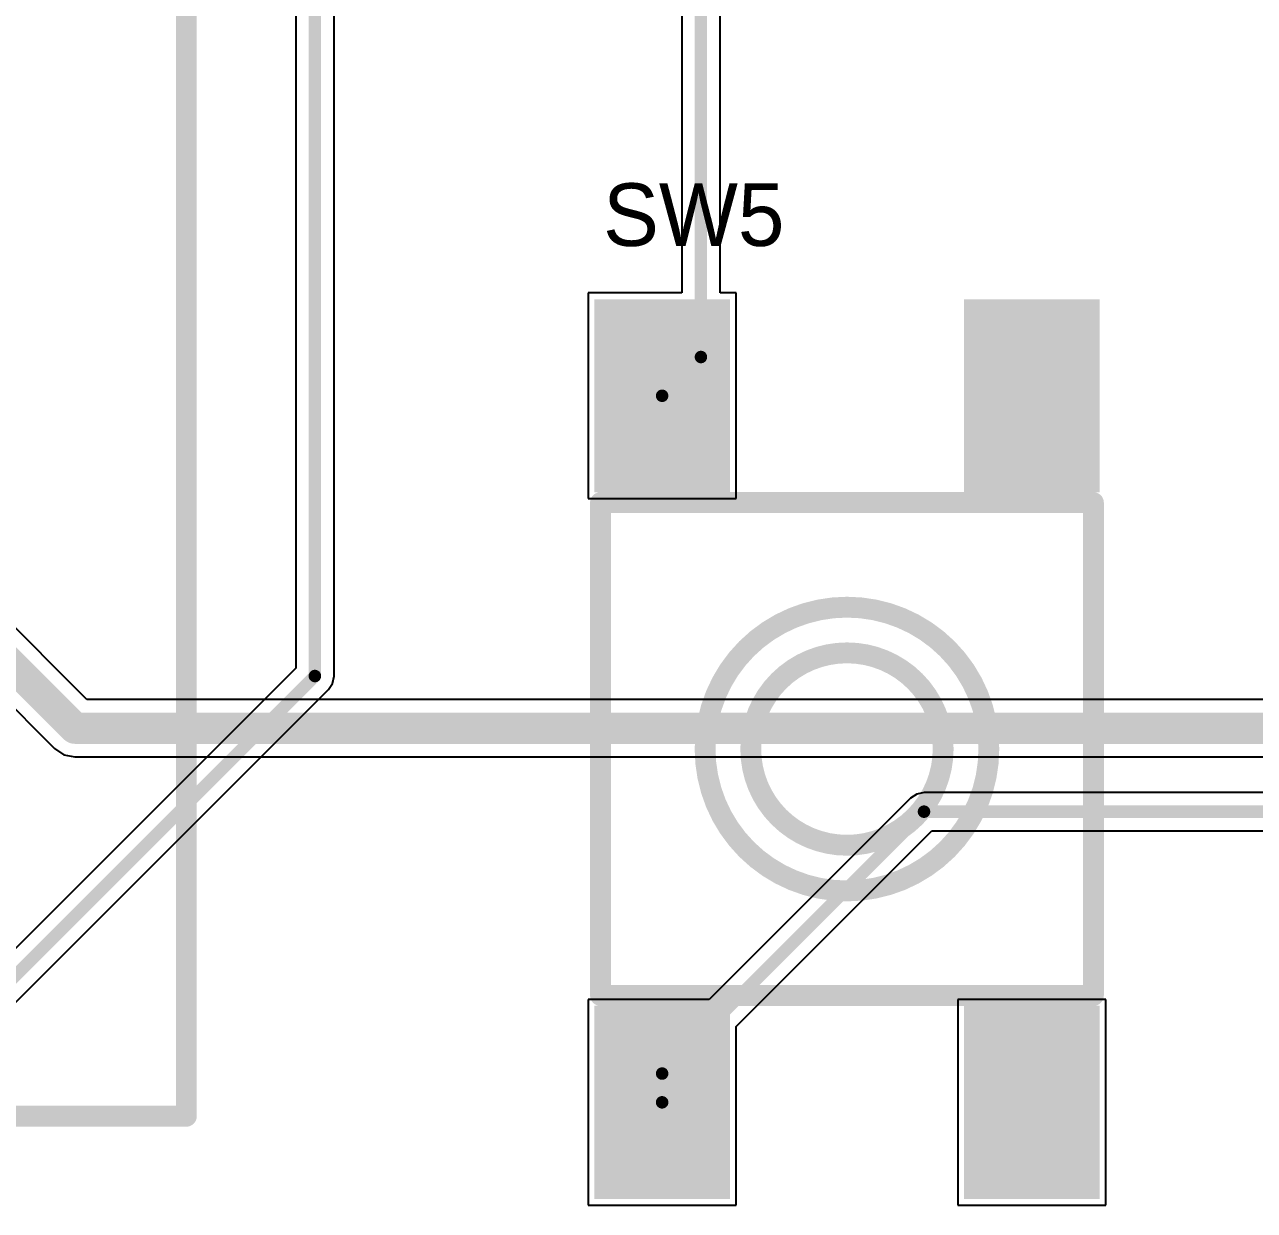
# Model space of a CAD drawing. Header units: millimetres. Extents: x -14 to 86, y -29 to 39.
# Drawn here: x 49.43 to 64.4, y -1.68 to 12.76 of the extents above; entities that cross this region are included whole.
import ezdxf

# ---------------------------------------------------------------- set-up
doc = ezdxf.new("R2010")
doc.units = ezdxf.units.MM
for name, color, linetype in [('BottomLayer', 5, 'Continuous'), ('TopLayer', 1, 'Continuous'), ('TopOverlay', 2, 'Continuous'), ('TopPaste', 8, 'Continuous'), ('TopSolder', 216, 'Continuous')]:
    doc.layers.add(name, color=color, linetype=linetype)

# ---------------------------------------------------------------- blocks, each defined once
blk = doc.blocks.new('KEY_SMD_4P_L6_0_W6_0_P4_50_LS8_6_28')
at = {"layer": 'TopLayer'}
for points in [[(-5.4, 1.5), (-3.2, 1.5), (-5.4, 3), (-3.2, 3)], [(3.2, 1.5), (5.4, 1.5), (3.2, 3), (5.4, 3)], [(-5.4, -3), (-3.2, -3), (-5.4, -1.5), (-3.2, -1.5)], [(3.2, -3), (5.4, -3), (3.2, -1.5), (5.4, -1.5)]]:
    blk.add_solid(points, dxfattribs=at)
at = {"layer": 'TopOverlay', "const_width": 0.254}
for points in [[(3, 3), (-3, 3)], [(-3, -3), (-3, 3)], [(3, -3), (3, 3)], [(3, -3), (-3, -3)]]:
    blk.add_lwpolyline(points, dxfattribs=at)
at = {"layer": 'TopOverlay'}
for points, const_width in [([(-3.063, 3, 1), (-2.936, 3, 1)], 0.127), ([(-3.063, 3, 1), (-2.936, 3, 1)], 0.127), ([(2.936, 3, 1), (3.063, 3, 1)], 0.127), ([(2.936, 3, 1), (3.063, 3, 1)], 0.127), ([(1.727, 0, 1), (-1.727, 0, 1)], 0.254), ([(1.171, 0, 1), (-1.171, 0, 1)], 0.254), ([(-1.791, 0, 1), (-1.664, 0, 1)], 0.127), ([(-1.234, 0, 1), (-1.107, 0, 1)], 0.127), ([(1.107, 0, 1), (1.234, 0, 1)], 0.127), ([(1.664, 0, 1), (1.791, 0, 1)], 0.127), ([(-3.063, -3, 1), (-2.936, -3, 1)], 0.127), ([(-3.063, -3, 1), (-2.936, -3, 1)], 0.127), ([(2.936, -3, 1), (3.063, -3, 1)], 0.127), ([(2.936, -3, 1), (3.063, -3, 1)], 0.127)]:
    blk.add_lwpolyline(points, format="xyb", close=True, dxfattribs=dict(at, const_width=const_width))
at = {"layer": 'TopPaste'}
for points in [[(-5.4, 1.5), (-3.2, 1.5), (-5.4, 3), (-3.2, 3)], [(3.2, 1.5), (5.4, 1.5), (3.2, 3), (5.4, 3)], [(-5.4, -3), (-3.2, -3), (-5.4, -1.5), (-3.2, -1.5)], [(3.2, -3), (5.4, -3), (3.2, -1.5), (5.4, -1.5)]]:
    blk.add_solid(points, dxfattribs=at)
at = {"layer": 'TopSolder'}
for points in [[(-5.476, 1.424), (-3.124, 1.424), (-5.476, 3.076), (-3.124, 3.076)], [(3.124, 1.424), (5.476, 1.424), (3.124, 3.076), (5.476, 3.076)], [(-5.476, -3.076), (-3.124, -3.076), (-5.476, -1.424), (-3.124, -1.424)], [(3.124, -3.076), (5.476, -3.076), (3.124, -1.424), (5.476, -1.424)]]:
    blk.add_solid(points, dxfattribs=at)
blk = doc.blocks.new('LCD_240_240_F_USH_154_33')
at = {"layer": 'TopOverlay', "const_width": 0.254}
for points in [[(15.748, -17.018), (15.748, 16.764)], [(-15.748, -17.018), (15.748, -17.018)]]:
    blk.add_lwpolyline(points, dxfattribs=at)
at = {"layer": 'TopOverlay', "const_width": 0.127}
blk.add_lwpolyline([(15.684, -17.018, 1), (15.812, -17.018, 1)], format="xyb", close=True, dxfattribs=at)
blk.add_lwpolyline([(15.684, -17.018, 1), (15.812, -17.018, 1)], format="xyb", close=True, dxfattribs=at)

msp = doc.modelspace()

# ---------------------------------------------------------------- linework, layer by layer
at = {"layer": 'BottomLayer'}
for p, q in [((52.726, 15.542), (52.726, 4.923)), ((53.192, 4.826), (53.192, 15.542)), ((52.726, 4.923), (46.523, -1.281)), ((53.174, 4.737), (53.192, 4.826)), ((46.784, -1.678), (53.124, 4.661)), ((53.124, 4.661), (53.174, 4.737))]:
    msp.add_line(p, q, dxfattribs=at)
at = {"layer": 'BottomLayer', "const_width": 0.152}
for points in [[(52.959, 4.826), (52.959, 15.875)], [(46.619, -1.514), (52.959, 4.826)]]:
    msp.add_lwpolyline(points, dxfattribs=at)
at = {"layer": 'BottomLayer', "const_width": 0.0762}
msp.add_lwpolyline([(52.921, 4.826, 1), (52.997, 4.826, 1)], format="xyb", close=True, dxfattribs=at)
msp.add_lwpolyline([(52.921, 4.826, 1), (52.997, 4.826, 1)], format="xyb", close=True, dxfattribs=at)
at = {"layer": 'TopLayer'}
for p, q in [((57.891, 9.489), (57.891, 20.241)), ((57.425, 14.834), (57.425, 9.489)), ((50.183, 4.541), (42.411, 12.312)), ((42.019, 11.715), (49.791, 3.944)), ((57.425, 9.489), (56.284, 9.489)), ((56.284, 9.489), (56.284, 6.985)), ((58.088, 9.489), (57.891, 9.489)), ((58.088, 6.985), (58.088, 9.489)), ((56.284, 6.985), (58.088, 6.985)), ((64.6, 4.541), (50.183, 4.541)), ((49.791, 3.944), (49.904, 3.868)), ((49.904, 3.868), (50.038, 3.841)), ((50.038, 3.841), (64.6, 3.841)), ((60.209, 3.34), (57.759, 0.889)), ((60.285, 3.39), (60.209, 3.34)), ((60.374, 3.408), (60.285, 3.39)), ((64.506, 3.408), (60.374, 3.408)), ((58.088, 0.56), (60.471, 2.942)), ((60.471, 2.942), (64.506, 2.942)), ((57.759, 0.889), (56.284, 0.889)), ((56.284, 0.889), (56.284, -1.615)), ((62.588, 0.889), (60.784, 0.889)), ((60.784, 0.889), (60.784, -1.615)), ((62.588, -1.615), (62.588, 0.889)), ((58.088, -1.615), (58.088, 0.56)), ((56.284, -1.615), (58.088, -1.615)), ((60.784, -1.615), (62.588, -1.615))]:
    msp.add_line(p, q, dxfattribs=at)
for points, const_width in [([(57.658, 8.709), (57.658, 20.574)], 0.152), ([(42.164, 12.065), (50.038, 4.191)], 0.381), ([(57.186, 8.237), (57.658, 8.709)], 0.152), ([(50.038, 4.191), (64.897, 4.191)], 0.381), ([(57.186, -0.013), (60.374, 3.175)], 0.152), ([(60.374, 3.175), (64.897, 3.175)], 0.152), ([(57.186, -0.363), (57.186, -0.013)], 0.152)]:
    msp.add_lwpolyline(points, dxfattribs=dict(at, const_width=const_width))
for points, const_width in [([(57.62, 8.709, 1), (57.696, 8.709, 1)], 0.0762), ([(57.62, 8.709, 1), (57.696, 8.709, 1)], 0.0762), ([(57.148, 8.237, 1), (57.224, 8.237, 1)], 0.0762), ([(49.943, 4.191, 1), (50.133, 4.191, 1)], 0.191), ([(49.943, 4.191, 1), (50.133, 4.191, 1)], 0.191), ([(60.336, 3.175, 1), (60.412, 3.175, 1)], 0.0762), ([(60.336, 3.175, 1), (60.412, 3.175, 1)], 0.0762), ([(57.148, -0.013, 1), (57.224, -0.013, 1)], 0.0762), ([(57.148, -0.013, 1), (57.224, -0.013, 1)], 0.0762), ([(57.148, -0.363, 1), (57.224, -0.363, 1)], 0.0762)]:
    msp.add_lwpolyline(points, format="xyb", close=True, dxfattribs=dict(at, const_width=const_width))

# ---------------------------------------------------------------- block references
msp.add_blockref('LCD_240_240_F_USH_154_33', (35.646, 16.486))
at = {"rotation": 270}
msp.add_blockref('KEY_SMD_4P_L6_0_W6_0_P4_50_LS8_6_28', (59.436, 3.937), dxfattribs=at)

# ---------------------------------------------------------------- texts
at = {"layer": 'TopOverlay'}
msp.add_text('SW5', height=0.762, dxfattribs=at).set_placement((56.467, 10.061))

doc.saveas('drawing.dxf')
